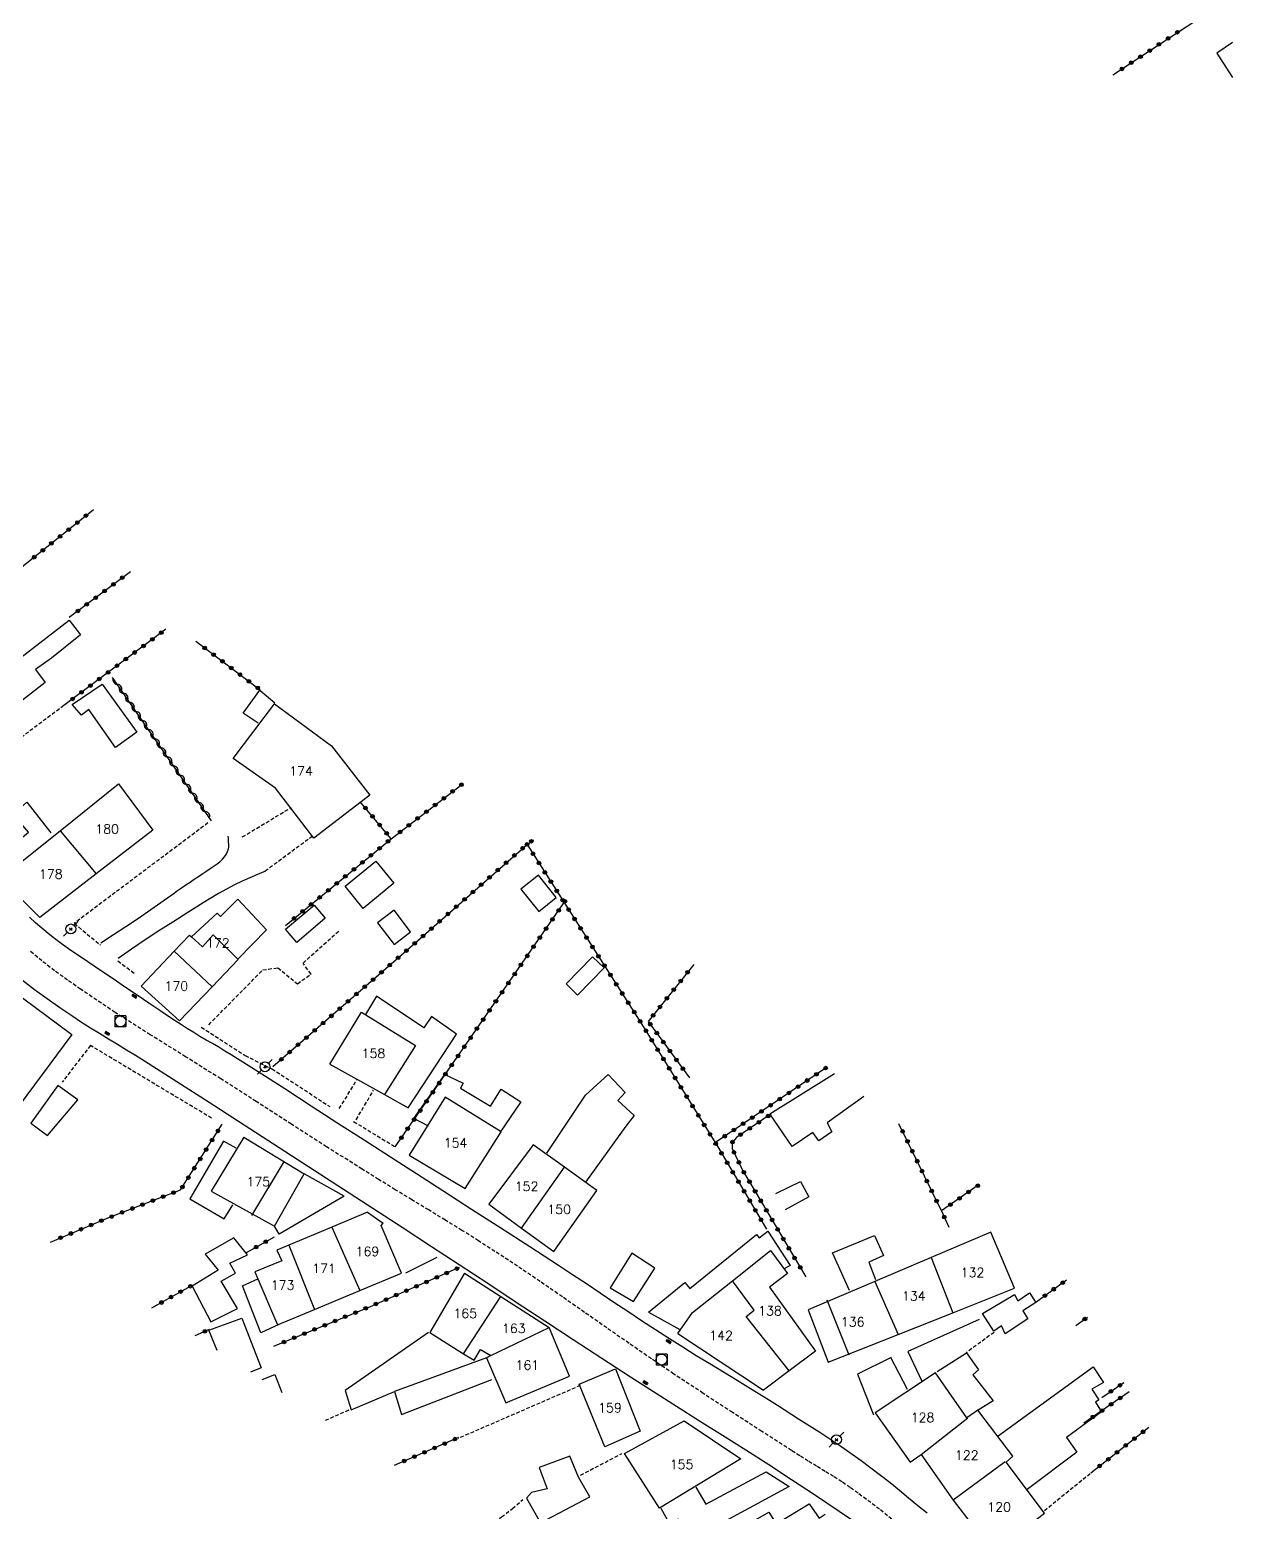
# Model space of a CAD drawing. Header units: millimetres. Extents: x 168000 to 169000, y 126998 to 128000.
# Drawn here: x 168836.9 to 169000, y 127341.4 to 127542.5 of the extents above; entities that cross this region are included whole.
import ezdxf
from ezdxf.enums import TextEntityAlignment as Align

# ---------------------------------------------------------------- set-up
doc = ezdxf.new("R2010")
doc.units = ezdxf.units.MM
doc.linetypes.add('DASHED', pattern=[0.75, 0.5, -0.25])
doc.layers.get('0').update_dxf_attribs({"linetype": 'CONTINUOUS'})
for name, color, linetype in [('W0001', 6, 'DASHED'), ('W0014', 7, 'CONTINUOUS'), ('W0017', 7, 'CONTINUOUS'), ('W0101', 7, 'CONTINUOUS'), ('W0104', 1, 'CONTINUOUS'), ('W0112', 1, 'DASHED'), ('W0310', 3, 'CONTINUOUS'), ('W0323', 7, 'CONTINUOUS'), ('W0401', 7, 'CONTINUOUS'), ('W0420', 7, 'CONTINUOUS'), ('W0473', 7, 'CONTINUOUS'), ('W0991', 7, 'CONTINUOUS'), ('W1102', 7, 'CONTINUOUS')]:
    doc.layers.add(name, color=color, linetype=linetype)
doc.styles.get("Standard").update_dxf_attribs({"font": 'romans.shx', "width": 0.85})

# ---------------------------------------------------------------- blocks, each defined once
blk = doc.blocks.new('T420')
for p, q in [((0.75, 0.75), (-0.75, 0.75)), ((-0.75, 0.75), (-0.75, -0.75)), ((0.75, 0.75), (0.75, -0.75)), ((0.75, -0.75), (-0.75, -0.75))]:
    blk.add_line(p, q)
blk.add_ellipse((0, 0), major_axis=(-0.53, 0.53), ratio=1, start_param=3.926991, end_param=10.210176)
blk = doc.blocks.new('T401')
for p, q in [((-0.3, 0.3), (0, 0.3)), ((-0.3, -0.25), (-0.3, 0.3)), ((-0.3, 0.15), (0, 0.15)), ((-0.3, 0), (0, 0)), ((0, 0.3), (0, -0.25)), ((-0.3, -0.15), (0, -0.15)), ((-0.3, -0.25), (-0.3, -0.3)), ((-0.3, -0.3), (0, -0.3)), ((0, -0.3), (0, -0.25))]:
    blk.add_line(p, q)
blk = doc.blocks.new('T473')
for p, q in [((-0.166667, 0.166667), (0.166667, -0.166667)), ((-0.166667, -0.166667), (0.166667, 0.166667)), ((0.500001, 0.500001), (1.000002, 1.000002)), ((-1.000002, -1.000002), (-0.500001, -0.500001))]:
    blk.add_line(p, q)
blk.add_ellipse((0, 0), major_axis=(0.471405, 0.471405), ratio=1, start_param=5.4977871438, end_param=11.780972451)
blk = doc.blocks.new('t310o')
at = {"color": 0, "linetype": 'Continuous'}
for centre, start, end in [((-0.5, 0.38), 216.8699, 323.1304), ((0.5, -0.37), 36.8699, 143.1303)]:
    blk.add_arc(centre, 0.625, start, end, dxfattribs=at)
blk = doc.blocks.new('t323o')
at = {"color": 0, "linetype": 'Continuous'}
for radius in [0.25, 0.15]:
    blk.add_circle((0, 0), radius, dxfattribs=at)

msp = doc.modelspace()

# ---------------------------------------------------------------- linework, layer by layer
at = {"layer": 'W0001'}
msp.add_lwpolyline([(168954.97, 127339.5), (168952.15, 127341.8), (168949.24, 127343.99), (168948.15, 127344.77), (168947.03, 127345.52), (168945.9, 127346.24), (168944.75, 127346.95), (168943.61, 127347.65), (168942.46, 127348.34), (168941.32, 127349.05), (168940.19, 127349.77), (168936.19, 127352.35), (168932.19, 127354.93), (168928.21, 127357.53), (168924.24, 127360.15), (168921.19, 127362.21), (168918.16, 127364.3), (168915.14, 127366.4), (168912.13, 127368.51), (168909.12, 127370.61), (168906.09, 127372.7), (168903.04, 127374.76), (168899.97, 127376.79), (168897.74, 127378.22), (168895.5, 127379.63), (168893.24, 127381.02), (168890.98, 127382.4), (168888.71, 127383.77), (168886.45, 127385.15), (168884.19, 127386.54), (168881.94, 127387.94), (168877.13, 127390.98), (168872.35, 127394.04), (168867.57, 127397.11), (168862.78, 127400.18), (168858.01, 127403.18), (168853.22, 127406.16), (168848.45, 127409.19), (168843.77, 127412.34), (168841.99, 127413.58), (168840.24, 127414.85), (168838.52, 127416.17), (168836.85, 127417.55)], dxfattribs=at)
at = {"layer": 'W0014'}
for points in [[(168958.62, 127341.26), (168957.35, 127342.29), (168956.09, 127343.32), (168954.83, 127344.35), (168953.56, 127345.38), (168952.28, 127346.4), (168950.98, 127347.39), (168949.67, 127348.37), (168946.88, 127350.32), (168944.04, 127352.2), (168941.17, 127354.03), (168938.3, 127355.86), (168936.48, 127357.01), (168934.65, 127358.15), (168932.81, 127359.27), (168930.97, 127360.39), (168929.12, 127361.51), (168927.28, 127362.63), (168925.45, 127363.77), (168923.63, 127364.92), (168921.74, 127366.14), (168919.85, 127367.37), (168917.98, 127368.62), (168916.11, 127369.87), (168914.24, 127371.12), (168912.37, 127372.37), (168910.49, 127373.62), (168908.61, 127374.85), (168904.69, 127377.4), (168900.75, 127379.94), (168896.81, 127382.47), (168892.88, 127385), (168889.33, 127387.29), (168885.78, 127389.57), (168882.23, 127391.86), (168878.68, 127394.14), (168875.06, 127396.47), (168871.45, 127398.82), (168867.83, 127401.14), (168864.19, 127403.44), (168863.35, 127403.95), (168862.5, 127404.46), (168861.66, 127404.96), (168860.81, 127405.45), (168859.96, 127405.95), (168859.11, 127406.45), (168858.27, 127406.97), (168857.43, 127407.49), (168855.96, 127408.45), (168854.49, 127409.44), (168853.04, 127410.44), (168851.58, 127411.44), (168849.87, 127412.58), (168848.16, 127413.73), (168846.45, 127414.88), (168844.75, 127416.04), (168843.6, 127416.82), (168842.46, 127417.6), (168841.32, 127418.39), (168840.22, 127419.22), (168839.35, 127419.91), (168838.5, 127420.62), (168837.66, 127421.35), (168836.85, 127422.11)], [(168835.87, 127413.58), (168837.53, 127412.29), (168839.24, 127411.06), (168840.96, 127409.86), (168842.71, 127408.68), (168843.9, 127407.89), (168845.11, 127407.12), (168846.33, 127406.37), (168847.55, 127405.62), (168848.77, 127404.87), (168850, 127404.13), (168851.21, 127403.38), (168852.43, 127402.61), (168861.19, 127397.02), (168869.93, 127391.38), (168878.65, 127385.71), (168887.37, 127380.05), (168891.24, 127377.52), (168895.12, 127374.99), (168898.99, 127372.45), (168902.86, 127369.91), (168906.73, 127367.37), (168910.6, 127364.83), (168914.48, 127362.3), (168918.36, 127359.78), (168921.47, 127357.78), (168924.6, 127355.79), (168927.73, 127353.81), (168930.86, 127351.84), (168933.99, 127349.86), (168937.11, 127347.86), (168940.22, 127345.85), (168943.31, 127343.81), (168944.99, 127342.69), (168946.67, 127341.56), (168948.33, 127340.4)]]:
    msp.add_lwpolyline(points, dxfattribs=at)
at = {"layer": 'W0017'}
for points in [[(168846.52, 127418.64), (168848.22, 127419.75), (168849.91, 127420.87), (168851.6, 127422), (168853.27, 127423.14), (168853.73, 127423.46), (168854.19, 127423.78), (168854.64, 127424.1), (168855.09, 127424.43), (168855.54, 127424.75), (168855.99, 127425.07), (168856.45, 127425.39), (168856.9, 127425.71), (168857.47, 127426.1), (168858.04, 127426.49), (168858.61, 127426.87), (168859.19, 127427.26), (168859.76, 127427.64), (168860.33, 127428.03), (168860.9, 127428.42), (168861.46, 127428.81), (168861.86, 127429.08), (168862.27, 127429.35), (168862.67, 127429.64), (168863.02, 127429.98), (168863.28, 127430.29), (168863.5, 127430.63), (168863.68, 127431), (168863.82, 127431.38), (168863.84, 127431.48), (168863.85, 127431.57), (168863.86, 127431.67), (168863.86, 127431.77), (168863.86, 127431.86), (168863.85, 127431.96), (168863.85, 127432.05), (168863.84, 127432.15), (168863.84, 127432.38), (168863.83, 127432.61), (168863.81, 127432.85), (168863.79, 127433.08)], [(168868.85, 127428.34), (168867.78, 127427.92), (168866.72, 127427.47), (168865.67, 127426.99), (168864.64, 127426.48), (168862.49, 127425.31), (168860.4, 127424.05), (168858.33, 127422.76), (168856.27, 127421.45), (168854.39, 127420.24), (168852.53, 127419.02), (168850.68, 127417.77), (168848.85, 127416.49)], [(168892.08, 127375.94), (168887.84, 127373.85)], [(168965.64, 127367.54), (168955.97, 127363.2)], [(168953.72, 127362.4), (168949.14, 127360.15)], [(168955.95, 127358.06), (168953.69, 127362.4)], [(168955.97, 127363.2), (168957.91, 127359.07)], [(168949.14, 127360.13), (168951.31, 127354.62)]]:
    msp.add_lwpolyline(points, dxfattribs=at)
at = {"layer": 'W0101'}
for points in [[(169000, 127540.73), (168997.91, 127539.31), (169000, 127536.02)], [(168840.97, 127433.84), (168848.9, 127440.18), (168853.57, 127433.92), (168845.86, 127427.97)], [(168832.88, 127427.38), (168840.97, 127433.84)], [(168832.88, 127427.38), (168838.23, 127422.08)], [(168845.86, 127427.97), (168838.23, 127422.08)], [(168856.47, 127417.48), (168858.55, 127419.67), (168858.79, 127419.46), (168862.31, 127422.67), (168862.73, 127422.22), (168865.09, 127424.57), (168868.96, 127420.39), (168865.08, 127416.43), (168865.14, 127416.36), (168861.59, 127412.65)], [(168852, 127412.76), (168856.47, 127417.48)], [(168842.57, 127406.19), (168832.38, 127392.55), (168828.32, 127395.6), (168832.38, 127400.89), (168828.14, 127404.1), (168834.31, 127412.36)], [(168834.31, 127412.36), (168842.57, 127406.19)], [(168852, 127412.76), (168857.2, 127408.04)], [(168861.59, 127412.65), (168857.2, 127408.04)], [(168877.59, 127402.19), (168881.88, 127409.21)], [(168881.88, 127409.21), (168889.19, 127404.73), (168884.97, 127398.07)], [(168877.59, 127402.19), (168884.97, 127398.07)], [(168893.22, 127397.69), (168888.32, 127389.82)], [(168895.92, 127385.32), (168900.82, 127393), (168893.22, 127397.69)], [(168865.91, 127392.26), (168861.46, 127384.95), (168870.05, 127380.22), (168874.07, 127387.28)], [(168865.91, 127392.26), (168874.07, 127387.28)], [(168909.41, 127388.2), (168905.17, 127391.25), (168899.13, 127383.17)], [(168888.32, 127389.82), (168895.92, 127385.32)], [(168907.97, 127376.76), (168913.8, 127385.05), (168909.41, 127388.2)], [(168899.13, 127383.17), (168903.57, 127379.95)], [(168882.7, 127382.09), (168877.85, 127380.06)], [(168881.62, 127371.47), (168887.31, 127373.85), (168884.53, 127380.28), (168884.8, 127380.63)], [(168882.7, 127382.09), (168884.8, 127380.63)], [(168877.85, 127380.06), (168872, 127377.62)], [(168903.57, 127379.95), (168907.97, 127376.76)], [(168962.09, 127368.45), (168970.46, 127371.78), (168967.23, 127379.38), (168959.15, 127375.94)], [(168872, 127377.62), (168870.39, 127376.95), (168871.05, 127375.52), (168867.39, 127374.01), (168870.47, 127366.8)], [(168932.2, 127372.81), (168937.35, 127376.89), (168939.66, 127373.79), (168937.22, 127371.94), (168943.44, 127363.25), (168939.87, 127360.57)], [(168959.15, 127375.94), (168951.51, 127372.69)], [(168895.84, 127373.82), (168891.13, 127365.8), (168895.7, 127362.91)], [(168895.84, 127373.82), (168900.75, 127370.68)], [(168924.79, 127365.66), (168926.78, 127368.5), (168932.2, 127372.81)], [(168951.51, 127372.69), (168942.46, 127368.84), (168945.19, 127361.74)], [(168875.5, 127368.91), (168881.62, 127371.47)], [(168900.75, 127370.68), (168907.34, 127366.46)], [(168870.47, 127366.8), (168875.5, 127368.91)], [(168954.67, 127365.51), (168962.09, 127368.45)], [(168910.09, 127359.84), (168907.34, 127366.46)], [(168924.79, 127365.66), (168936.4, 127357.95)], [(168945.19, 127361.74), (168954.67, 127365.51)], [(168895.7, 127362.91), (168897.14, 127362.01), (168897.99, 127363.49), (168899.4, 127362.64)], [(168899.4, 127362.64), (168898.83, 127362.34), (168901.43, 127356.26), (168910.09, 127359.84)], [(168939.87, 127360.57), (168936.4, 127357.95)], [(168964, 127354.19), (168959.73, 127360.31), (168951.55, 127354.88)], [(168951.55, 127354.88), (168956.29, 127348.21), (168957.77, 127349.24)], [(168969.3, 127348.21), (168970.2, 127349.03), (168965.48, 127355.25), (168964, 127354.19)], [(168933.32, 127348.66), (168922.28, 127341.96), (168917.56, 127349.37), (168925.64, 127353.8)], [(168925.64, 127353.8), (168933.32, 127348.66)], [(168957.77, 127349.24), (168962.14, 127343.04)], [(168967.55, 127335.97), (168974.51, 127341.27), (168969.3, 127348.21)], [(168938.38, 127331.86), (168933.72, 127339.47), (168937.14, 127341.43), (168938.12, 127339.84), (168942.6, 127342.54), (168943.95, 127340.58), (168944.77, 127341.16)], [(168962.14, 127343.04), (168967.55, 127335.97)]]:
    msp.add_lwpolyline(points, dxfattribs=at)
for points in [[(168870.07, 127451.04), (168877.78, 127445.34), (168883, 127438.64), (168875.42, 127432.84), (168870.2, 127439.62), (168864.48, 127443.65)], [(168916.32, 127360.87), (168919.68, 127352.39), (168914.89, 127350.27), (168911.39, 127358.78)]]:
    msp.add_lwpolyline(points, close=True, dxfattribs=at)
at = {"layer": 'W0104'}
for points in [[(168831.61, 127454.26), (168842.23, 127462.4), (168843.74, 127460.41), (168839.82, 127457.26), (168837.65, 127455.72), (168838.94, 127453.95), (168834.45, 127450.41)], [(168867.84, 127448.41), (168865.83, 127449.76), (168868.08, 127452.89), (168870.12, 127451.2)], [(168835.16, 127429.69), (168833.7, 127431.14), (168836.69, 127433.66), (168834.63, 127436.04), (168836.48, 127437.71), (168839.71, 127433.55)], [(168858.79, 127419.46), (168860.32, 127418.11), (168861.75, 127419.7), (168865.08, 127416.43)], [(168884.97, 127398.07), (168888.21, 127396.26), (168894.76, 127406.24), (168891.37, 127408.65), (168890.31, 127407.09), (168883.9, 127411.41), (168882.41, 127408.92)], [(168890.94, 127393.77), (168888.96, 127394.8), (168893.17, 127400.79), (168895.66, 127399.62), (168895.29, 127398.91), (168899.37, 127396.5), (168900.82, 127398.8), (168903.47, 127397.08), (168900.69, 127392.95)], [(168906.99, 127390.11), (168912.27, 127397.95), (168915.31, 127400.79), (168917.64, 127398.35), (168916.66, 127397.24), (168918.86, 127395.2), (168917.72, 127393.77), (168912.25, 127386.17)], [(168937.27, 127395.46), (168946.01, 127400.9)], [(168950.01, 127397.8), (168945.03, 127394.22), (168945.69, 127393), (168943.89, 127391.78), (168943.1, 127392.92), (168940.29, 127391.01), (168937.27, 127395.46)], [(168864.88, 127390.77), (168863.16, 127391.75), (168858.57, 127383.89), (168863.23, 127381.21), (168864.43, 127383.09)], [(168871.39, 127389), (168866.94, 127381.66)], [(168879.53, 127384.28), (168874.07, 127387.28)], [(168938.07, 127384.63), (168941.4, 127386.27), (168942.54, 127384.18), (168939.34, 127382.43)], [(168879.53, 127384.28), (168870.7, 127379.12), (168870.07, 127380.21), (168870.05, 127380.22)], [(168920.8, 127368.55), (168925.75, 127372.55), (168926.41, 127371.76), (168935.47, 127379.07), (168935.81, 127378.64), (168937.01, 127379.52), (168940, 127374.88), (168939.2, 127374.43)], [(168948.05, 127371.49), (168945.77, 127376.58), (168951.44, 127378.93), (168952.69, 127376.21), (168950.7, 127375.3), (168951.6, 127372.95)], [(168870.65, 127366.85), (168868.19, 127365.74), (168865.72, 127372.13), (168867.82, 127373.05)], [(168948.03, 127362.7), (168945.03, 127370.17)], [(168920.8, 127368.55), (168925.03, 127366.17)], [(168861.14, 127366.09), (168865.65, 127367.73), (168868.24, 127361), (168866.82, 127360.41)], [(168862.31, 127363.34), (168861.14, 127366.09)], [(168890.94, 127365.77), (168879.66, 127357.93), (168880.48, 127355.31), (168886.36, 127357.8), (168887.31, 127354.64), (168899.55, 127359.41)], [(168898.83, 127362.34), (168890.07, 127359.12), (168886.36, 127357.8)], [(168959.97, 127360.5), (168963.92, 127363.01), (168965.56, 127360.74), (168964.79, 127360.02), (168967.55, 127356.5), (168965.51, 127355.23)], [(168868.38, 127359.4), (168870.12, 127360.1), (168871.05, 127357.66)], [(168968.24, 127351.76), (168981.14, 127361.11), (168982.54, 127358.99), (168980.95, 127358.09), (168981.91, 127356.66), (168981.45, 127356.34), (168982.25, 127355.01), (168977.51, 127351.54), (168978.89, 127349.56), (168972.16, 127344.47)], [(168927.23, 127344.79), (168928.56, 127342.48), (168936.77, 127346.88), (168939.87, 127344.9), (168926.25, 127337.53), (168924.82, 127340.47), (168923.63, 127339.89), (168922.54, 127341.9)]]:
    msp.add_lwpolyline(points, dxfattribs=at)
for points in [[(168842.63, 127450.96), (168846.71, 127453.71), (168851.39, 127447.2), (168848.51, 127445.13), (168844.88, 127450.27), (168843.9, 127449.5)], [(168879.63, 127426.32), (168883.79, 127429.71), (168886.24, 127426.71), (168882.08, 127423.31), (168879.63, 127426.32)], [(168903.5, 127425.92), (168905.91, 127422.88), (168908.28, 127424.76), (168905.87, 127427.8), (168903.5, 127425.92)], [(168871.58, 127420.49), (168875.45, 127423.75), (168876.95, 127421.96), (168873.09, 127418.7), (168871.58, 127420.49)], [(168884.03, 127421.34), (168886.28, 127418.4), (168888.53, 127420.12), (168886.28, 127423.06), (168884.03, 127421.34)], [(168909.62, 127413.05), (168913.22, 127416.73), (168914.77, 127415.22), (168911.17, 127411.53), (168909.62, 127413.05)], [(168840.67, 127399.3), (168837.01, 127394.19), (168839.26, 127392.52), (168843.37, 127397.32)], [(168858.92, 127372.05), (168861.41, 127367.23), (168865.04, 127369.05), (168862.81, 127372.76), (168864.77, 127373.85), (168864, 127375.17), (168866.41, 127376.31), (168864.53, 127378.62), (168860.67, 127376.42), (168862.41, 127374.22)], [(168915.58, 127371.86), (168918.76, 127369.98), (168921.67, 127374.51), (168918.54, 127376.55)], [(168966.09, 127368.34), (168970.44, 127370.93), (168970.91, 127370.06), (168972.47, 127371.17), (168973.32, 127369.85), (168971.57, 127368.71), (168972.26, 127367.65), (168969.19, 127365.58), (168968.69, 127366.67), (168967.63, 127365.98)], [(168910.15, 127349.03), (168905.99, 127347.49), (168907.07, 127344.6), (168904.95, 127344.07), (168904.27, 127343.33), (168906.15, 127339.97), (168912.85, 127343.49), (168911.29, 127346.17)]]:
    msp.add_lwpolyline(points, close=True, dxfattribs=at)
at = {"layer": 'W0112'}
for points in [[(168841.49, 127450.82), (168826.47, 127439.57)], [(168865.7, 127433), (168872.32, 127436.97)], [(168861.04, 127434.9), (168842.89, 127421.26)], [(168868.8, 127428.39), (168875.21, 127433.13)], [(168842.92, 127421.26), (168846.47, 127418.32)], [(168861.14, 127407.52), (168868.48, 127414.96), (168870.52, 127415.25), (168873.17, 127413.08), (168875.02, 127414.38), (168873.94, 127415.89), (168878.81, 127420.26)], [(168848.82, 127416.18), (168851.05, 127414.51)], [(168860.14, 127407.2), (168866.07, 127403.36), (168869.72, 127401.53), (168877.57, 127396.44)], [(168861.54, 127394.85), (168845.09, 127404.71), (168841.28, 127399.75)], [(168878.86, 127396.15), (168881.25, 127400.07)], [(168881.14, 127394.64), (168883.5, 127398.64)], [(168880.8, 127394.4), (168886.44, 127390.96)], [(168967.68, 127365.8), (168963.95, 127363.09)], [(168911.55, 127358.59), (168894.97, 127351.41)], [(168880.13, 127355.23), (168876.94, 127353.83)], [(168911.58, 127346.43), (168917.19, 127349.37)], [(168974.51, 127341.64), (168980.82, 127346.75)], [(168899.04, 127339.47), (168899.37, 127339.68), (168900.88, 127340.76), (168902.35, 127341.91), (168903.76, 127343.12)]]:
    msp.add_lwpolyline(points, dxfattribs=at)
at = {"layer": 'W0310'}
msp.add_lwpolyline([(168861.54, 127435.2), (168848.11, 127454.64)], dxfattribs=at)
at = {"layer": 'W0323'}
for points in [[(168983.78, 127536.35), (169000, 127547.05)], [(168833.96, 127468.12), (168845.52, 127477.4)], [(168850.52, 127468.97), (168842.2, 127462.74)], [(168855.33, 127461.16), (168854.39, 127460.47), (168841.49, 127450.82)], [(168859.41, 127459.53), (168868.14, 127452.94)], [(168885.91, 127432.76), (168895.48, 127440.11)], [(168871.55, 127421), (168885.91, 127432.76), (168881.7, 127437.74)], [(168869.86, 127401.85), (168887.23, 127416.95), (168904.32, 127431.99), (168905.18, 127432.59)], [(168904.32, 127431.99), (168919.87, 127407.65), (168930.07, 127391.17), (168936.82, 127379.78)], [(168886.44, 127390.96), (168909.54, 127424.36)], [(168926.95, 127415.7), (168920.77, 127407.97), (168926.36, 127400.34)], [(168944.96, 127401.72), (168929.91, 127391.57)], [(168937.46, 127395.44), (168932.72, 127392.23), (168932.13, 127391.54), (168932.13, 127390.75), (168933.56, 127387.81), (168942.15, 127373.32)], [(168839.67, 127378.05), (168847.61, 127381.37), (168857.33, 127385.13), (168862.97, 127394.03)], [(168960.53, 127382.27), (168954.77, 127394.1)], [(168965.54, 127385.75), (168960.53, 127382.27)], [(168960.53, 127382.27), (168961.54, 127380.07)], [(168866.25, 127376.63), (168870.07, 127378.75)], [(168869.96, 127363.91), (168883.07, 127369.32), (168895.18, 127374.62)], [(168973.35, 127369.9), (168977.52, 127372.91)], [(168853.42, 127369.12), (168858.68, 127372.07)], [(168861.2, 127366.17), (168859.25, 127365.33)], [(168978.78, 127366.72), (168980.34, 127367.87)], [(168982.28, 127356.95), (168985.3, 127358.99)], [(168986, 127357.73), (168979.86, 127353.49)], [(168980.82, 127346.75), (168988.68, 127352.93)], [(168895.02, 127351.52), (168886.28, 127347.76)]]:
    msp.add_lwpolyline(points, dxfattribs=at)
at = {"layer": 'W1102'}
for points in [[(168840.97, 127433.84), (168845.86, 127427.97)], [(168856.47, 127417.48), (168861.59, 127412.65)], [(168903.57, 127379.95), (168909.41, 127388.2)], [(168877.85, 127380.06), (168881.62, 127371.47)], [(168872, 127377.62), (168875.5, 127368.91)], [(168959.15, 127375.94), (168962.09, 127368.45)], [(168939.87, 127360.57), (168934.04, 127367.97), (168935.15, 127368.81), (168932.2, 127372.81)], [(168951.51, 127372.69), (168954.67, 127365.51)], [(168895.7, 127362.91), (168900.75, 127370.68)], [(168899.4, 127362.64), (168907.34, 127366.46)], [(168957.77, 127349.24), (168964.13, 127354.19)], [(168969.19, 127348.26), (168962.14, 127343.04)]]:
    msp.add_lwpolyline(points, dxfattribs=at)

# ---------------------------------------------------------------- block references
at = {"layer": 'W0310', "rotation": 124.6342210136732}
for p in [(168848.75, 127453.71), (168849.6, 127452.47), (168850.46, 127451.24), (168851.31, 127450.01), (168852.16, 127448.77), (168853.01, 127447.54), (168853.87, 127446.3), (168854.72, 127445.07), (168855.57, 127443.84), (168856.42, 127442.6), (168857.28, 127441.37), (168858.13, 127440.13), (168858.98, 127438.9), (168859.83, 127437.66), (168860.69, 127436.43)]:
    msp.add_blockref('t310o', p, dxfattribs=at)
at = {"layer": 'W0323'}
for p, rotation in [((168991.29, 127541.3), 33.42086777339495), ((168992.54, 127542.13), 33.42086777339495), ((168987.54, 127538.82), 33.42086777339495), ((168988.79, 127539.65), 33.42086777339495), ((168990.04, 127540.48), 33.42086777339495), ((168985.03, 127537.17), 33.42086777339495), ((168986.28, 127538), 33.42086777339495), ((168844.49, 127476.57), 38.75521069447037), ((168842.15, 127474.69), 38.75521069447037), ((168843.32, 127475.63), 38.75521069447037), ((168839.81, 127472.82), 38.75521069447037), ((168840.98, 127473.76), 38.75521069447037), ((168837.47, 127470.94), 38.75521069447037), ((168838.64, 127471.88), 38.75521069447037), ((168847.01, 127466.34), 216.806033959963), ((168848.21, 127467.24), 216.806033959963), ((168849.41, 127468.14), 216.806033959963), ((168844.6, 127464.54), 216.806033959963), ((168845.81, 127465.44), 216.806033959963), ((168843.4, 127463.64), 216.806033959963), ((168854.71, 127460.7), 216.3588785431958), ((168852.3, 127458.91), 216.7756629711958), ((168853.5, 127459.8), 216.7756629711958), ((168860.6, 127458.62), 322.9848655781458), ((168848.7, 127456.21), 216.7756629711958), ((168849.9, 127457.11), 216.7756629711958), ((168851.1, 127458.01), 216.7756629711958), ((168861.8, 127457.72), 322.9848655781458), ((168863, 127456.82), 322.9848655781458), ((168846.29, 127454.42), 216.7756629711958), ((168847.49, 127455.31), 216.7756629711958), ((168864.2, 127455.91), 322.9848655781458), ((168865.39, 127455.01), 322.9848655781458), ((168843.89, 127452.62), 216.7756629711958), ((168845.09, 127453.52), 216.7756629711958), ((168866.59, 127454.11), 322.9848655781458), ((168867.79, 127453.2), 322.9848655781458), ((168842.69, 127451.72), 216.7756629711958), ((168893.05, 127438.24), 37.54094855352898), ((168894.23, 127439.16), 37.54094855352898), ((168895.42, 127440.07), 37.54094855352898), ((168882.4, 127436.91), 130.2226977504359), ((168890.67, 127436.42), 37.54094855352898), ((168891.86, 127437.33), 37.54094855352898), ((168883.36, 127435.77), 130.2226977504359), ((168884.33, 127434.62), 130.2226977504359), ((168888.29, 127434.59), 37.54094855352898), ((168889.48, 127435.5), 37.54094855352898), ((168885.3, 127433.48), 130.2226977504359), ((168885.48, 127432.4), 39.3239283865495), ((168887.1, 127433.67), 37.54094855352898), ((168904.91, 127432.4), 34.54060223304915), ((168883.16, 127430.5), 39.3239283865495), ((168884.32, 127431.45), 39.3239283865495), ((168902.6, 127430.48), 41.36779775992675), ((168903.73, 127431.47), 41.36779775992675), ((168904.32, 127431.99), 302.567908115854), ((168905.13, 127430.72), 302.567908115854), ((168880.84, 127428.6), 39.3239283865495), ((168882, 127429.55), 39.3239283865495), ((168900.35, 127428.5), 41.36779775992675), ((168901.48, 127429.49), 41.36779775992675), ((168905.94, 127429.46), 302.567908115854), ((168906.74, 127428.19), 302.567908115854), ((168878.51, 127426.7), 39.3239283865495), ((168879.67, 127427.65), 39.3239283865495), ((168898.1, 127426.51), 41.36779775992675), ((168899.23, 127427.51), 41.36779775992675), ((168907.55, 127426.93), 302.567908115854), ((168876.19, 127424.8), 39.3239283865495), ((168877.35, 127425.75), 39.3239283865495), ((168895.85, 127424.53), 41.36779775992675), ((168896.98, 127425.52), 41.36779775992675), ((168908.36, 127425.67), 302.567908115854), ((168909.17, 127424.4), 302.567908115854), ((168909.47, 127424.27), 55.33557273358761), ((168873.87, 127422.9), 39.3239283865495), ((168875.03, 127423.85), 39.3239283865495), ((168893.6, 127422.55), 41.36779775992675), ((168894.72, 127423.54), 41.36779775992675), ((168908.62, 127423.04), 55.33557273358761), ((168909.97, 127423.14), 302.567908115854), ((168872.71, 127421.95), 39.3239283865495), ((168891.35, 127420.57), 41.36779775992675), ((168892.47, 127421.56), 41.36779775992675), ((168906.91, 127420.57), 55.33557273358761), ((168907.77, 127421.8), 55.33557273358761), ((168910.78, 127421.87), 302.567908115854), ((168911.59, 127420.61), 302.567908115854), ((168889.09, 127418.58), 41.36779775992675), ((168890.22, 127419.58), 41.36779775992675), ((168905.21, 127418.1), 55.33557273358761), ((168906.06, 127419.34), 55.33557273358761), ((168912.4, 127419.35), 302.567908115854), ((168913.2, 127418.08), 302.567908115854), ((168886.84, 127416.6), 40.98745588099482), ((168887.97, 127417.59), 41.36779775992675), ((168904.36, 127416.87), 55.33557273358761), ((168914.01, 127416.82), 302.567908115854), ((168884.58, 127414.64), 40.98745588099482), ((168885.71, 127415.62), 40.98745588099482), ((168902.65, 127414.4), 55.33557273358761), ((168903.5, 127415.63), 55.33557273358761), ((168914.82, 127415.55), 302.567908115854), ((168915.63, 127414.29), 302.567908115854), ((168926.1, 127414.64), 231.3623339917442), ((168882.31, 127412.67), 40.98745588099482), ((168883.44, 127413.65), 40.98745588099482), ((168901.8, 127413.17), 55.33557273358761), ((168916.43, 127413.02), 302.567908115854), ((168924.23, 127412.3), 231.3623339917442), ((168925.17, 127413.47), 231.3623339917442), ((168880.05, 127410.7), 40.98745588099482), ((168881.18, 127411.68), 40.98745588099482), ((168900.09, 127410.7), 55.33557273358761), ((168900.94, 127411.93), 55.33557273358761), ((168917.24, 127411.76), 302.567908115854), ((168918.05, 127410.5), 302.567908115854), ((168923.29, 127411.12), 231.3623339917442), ((168877.78, 127408.73), 40.98745588099482), ((168878.92, 127409.72), 40.98745588099482), ((168898.38, 127408.23), 55.33557273358761), ((168899.24, 127409.47), 55.33557273358761), ((168918.86, 127409.23), 302.567908115854), ((168919.66, 127407.97), 302.567908115854), ((168921.42, 127408.78), 231.3623339917442), ((168922.36, 127409.95), 231.3623339917442), ((168875.52, 127406.77), 40.98745588099482), ((168876.65, 127407.75), 40.98745588099482), ((168897.53, 127407), 55.33557273358761), ((168920.46, 127406.7), 301.7563092552006), ((168921.04, 127407.6), 306.2279545485634), ((168921.93, 127406.39), 306.2279545485634), ((168873.25, 127404.8), 40.98745588099482), ((168874.39, 127405.78), 40.98745588099482), ((168895.82, 127404.53), 55.33557273358761), ((168896.68, 127405.76), 55.33557273358761), ((168921.25, 127405.42), 301.7563092552006), ((168922.04, 127404.14), 301.7563092552006), ((168922.81, 127405.18), 306.2279545485634), ((168923.7, 127403.97), 306.2279545485634), ((168870.99, 127402.83), 40.98745588099482), ((168872.12, 127403.81), 40.98745588099482), ((168894.12, 127402.06), 55.33557273358761), ((168894.97, 127403.3), 55.33557273358761), ((168922.83, 127402.87), 301.7563092552006), ((168924.58, 127402.76), 306.2279545485634), ((168893.26, 127400.83), 55.33557273358761), ((168923.62, 127401.59), 301.7563092552006), ((168924.4, 127400.32), 301.7563092552006), ((168925.47, 127401.55), 306.2279545485634), ((168942.34, 127399.96), 214.0052230203184), ((168943.59, 127400.8), 214.0052230203184), ((168944.83, 127401.64), 214.0052230203184), ((168891.56, 127398.36), 55.33557273358761), ((168892.41, 127399.6), 55.33557273358761), ((168925.19, 127399.04), 301.7563092552006), ((168939.86, 127398.28), 214.0052230203184), ((168941.1, 127399.12), 214.0052230203184), ((168889.85, 127395.89), 55.33557273358761), ((168890.7, 127397.13), 55.33557273358761), ((168925.98, 127397.77), 301.7563092552006), ((168926.77, 127396.49), 301.7563092552006), ((168937.37, 127396.6), 214.0052230203184), ((168938.61, 127397.44), 214.0052230203184), ((168889, 127394.66), 55.33557273358761), ((168927.56, 127395.22), 301.7563092552006), ((168928.35, 127393.94), 301.7563092552006), ((168933.64, 127394.09), 214.0052230203184), ((168934.88, 127394.92), 214.0052230203184), ((168935.77, 127394.3), 214.0578162130273), ((168936.12, 127395.76), 214.0052230203184), ((168937.02, 127395.14), 214.0578162130273), ((168861.6, 127391.87), 57.62822027782664), ((168862.4, 127393.13), 57.62822027782664), ((168887.29, 127392.19), 55.33557273358761), ((168888.15, 127393.43), 55.33557273358761), ((168929.14, 127392.67), 301.7563092552006), ((168931.15, 127392.41), 214.0052230203184), ((168932.39, 127393.25), 214.0052230203184), ((168933.29, 127392.62), 214.0578162130273), ((168934.53, 127393.46), 214.0578162130273), ((168955.28, 127393.06), 115.9317043160987), ((168860.79, 127390.6), 57.62822027782664), ((168929.93, 127391.39), 301.7563092552006), ((168930.7, 127390.1), 300.6689253515271), ((168932.19, 127391.61), 229.763615585761), ((168932.4, 127390.2), 295.9423006011999), ((168955.94, 127391.71), 115.9317043160987), ((168956.59, 127390.37), 115.9317043160987), ((168859.19, 127388.07), 57.62822027782664), ((168859.99, 127389.33), 57.62822027782664), ((168931.47, 127388.81), 300.6689253515271), ((168933.06, 127388.85), 295.9423006011999), ((168957.25, 127389.02), 115.9317043160987), ((168858.38, 127386.8), 57.62822027782664), ((168932.23, 127387.52), 300.6689253515271), ((168933, 127386.23), 300.6689253515271), ((168933.74, 127387.51), 300.6391815412563), ((168934.5, 127386.22), 300.6391815412563), ((168957.9, 127387.67), 115.9317043160987), ((168958.56, 127386.32), 115.9317043160987), ((168854.97, 127384.22), 21.1525029324428), ((168856.37, 127384.76), 21.1525029324428), ((168857.58, 127385.53), 57.62822027782664), ((168933.76, 127384.94), 300.6689253515271), ((168935.27, 127384.93), 300.6391815412563), ((168959.22, 127384.97), 115.9317043160987), ((168962.99, 127383.98), 214.7728282882567), ((168964.22, 127384.84), 214.7728282882567), ((168965.46, 127385.69), 214.7728282882567), ((168849.38, 127382.06), 21.1525029324428), ((168850.78, 127382.6), 21.1525029324428), ((168852.17, 127383.14), 21.1525029324428), ((168853.57, 127383.68), 21.1525029324428), ((168934.53, 127383.65), 300.6689253515271), ((168935.29, 127382.36), 300.6689253515271), ((168936.03, 127383.64), 300.6391815412563), ((168936.79, 127382.35), 300.6391815412563), ((168959.87, 127383.62), 115.9317043160987), ((168961.76, 127383.13), 214.7728282882567), ((168845.21, 127380.37), 22.69379303827497), ((168846.59, 127380.95), 22.69379303827497), ((168847.98, 127381.51), 21.1525029324428), ((168936.06, 127381.07), 300.6689253515271), ((168937.56, 127381.06), 300.6391815412563), ((168960.91, 127381.44), 294.5998030640522), ((168841.05, 127378.63), 22.69379303827497), ((168842.44, 127379.21), 22.69379303827497), ((168843.82, 127379.79), 22.69379303827497), ((168868.88, 127378.09), 29.05460282533987), ((168938.32, 127379.77), 300.6391815412563), ((168939.09, 127378.48), 300.6391815412563), ((168867.57, 127377.36), 29.05460282533987), ((168939.85, 127377.19), 300.6391815412563), ((168940.62, 127375.9), 300.6391815412563), ((168893.44, 127373.86), 23.63595118216996), ((168894.82, 127374.46), 23.63595118216996), ((168941.38, 127374.61), 300.6391815412563), ((168858.65, 127372.06), 29.3060472873665), ((168889.32, 127372.05), 23.63595118216996), ((168890.7, 127372.65), 23.63595118216996), ((168892.07, 127373.25), 23.63595118216996), ((168977, 127372.54), 35.82984583425734), ((168854.72, 127369.85), 29.3060472873665), ((168856.03, 127370.59), 29.3060472873665), ((168857.34, 127371.32), 29.3060472873665), ((168885.2, 127370.25), 23.63595118216996), ((168886.57, 127370.85), 23.63595118216996), ((168887.95, 127371.45), 23.63595118216996), ((168974.57, 127370.78), 35.82984583425734), ((168975.78, 127371.66), 35.82984583425734), ((168879.67, 127367.92), 22.39760132564213), ((168881.06, 127368.49), 22.39760132564213), ((168882.44, 127369.06), 22.39760132564213), ((168883.82, 127369.65), 23.63595118216996), ((168860.63, 127365.92), 203.32988814038), ((168875.51, 127366.2), 22.39760132564213), ((168876.9, 127366.77), 22.39760132564213), ((168878.28, 127367.34), 22.39760132564213), ((168979.99, 127367.61), 36.43391295989996), ((168871.35, 127364.49), 22.39760132564213), ((168872.74, 127365.06), 22.39760132564213), ((168874.12, 127365.63), 22.39760132564213), ((168983.52, 127357.79), 33.98867324492762), ((168984.76, 127358.62), 33.98867324492762), ((168983.56, 127356.05), 214.6664961248464), ((168984.79, 127356.9), 214.6664961248464), ((168981.09, 127354.34), 214.6664961248464), ((168982.33, 127355.19), 214.6664961248464), ((168987.89, 127352.31), 38.18807177944319), ((168891.79, 127350.13), 203.2387049217461), ((168893.17, 127350.72), 203.2387049217461), ((168894.55, 127351.32), 203.2387049217461), ((168985.53, 127350.46), 38.18807177944319), ((168986.71, 127351.39), 38.18807177944319), ((168887.66, 127348.36), 203.2387049217461), ((168889.04, 127348.95), 203.2387049217461), ((168890.42, 127349.54), 203.2387049217461), ((168982, 127347.68), 38.18807177944319), ((168983.18, 127348.6), 38.18807177944319), ((168984.36, 127349.53), 38.18807177944319)]:
    msp.add_blockref('t323o', p, dxfattribs=dict(at, rotation=rotation))
at = {"layer": 'W0401'}
for p, rotation in [((168851.16, 127411.51), 56.04193800885207), ((168847.29, 127406.24), 238.6088647116826), ((168923.63, 127364.68), 57.4375915430958), ((168920.29, 127358.86), 237.284245144807)]:
    msp.add_blockref('T401', p, dxfattribs=dict(at, rotation=rotation))
at = {"layer": 'W0420'}
for p in [(168849.17, 127407.99), (168922.57, 127362.11)]:
    msp.add_blockref('T420', p, dxfattribs=at)
at = {"layer": 'W0473'}
for p in [(168842.44, 127420.52), (168868.77, 127401.82), (168946.3, 127351.25)]:
    msp.add_blockref('T473', p, dxfattribs=at)

# ---------------------------------------------------------------- texts
at = {"layer": 'W0991'}
for s, p in [('174', (168873.67, 127441.94)), ('180', (168847.36, 127434.07)), ('178', (168839.72, 127427.96)), ('172', (168862.38, 127418.61)), ('170', (168856.74, 127412.76)), ('158', (168883.49, 127403.64)), ('154', (168894.62, 127391.5)), ('175', (168867.86, 127386.24)), ('152', (168904.26, 127385.6)), ('150', (168908.68, 127382.48)), ('169', (168882.67, 127376.78)), ('171', (168876.78, 127374.48)), ('132', (168964.75, 127373.92)), ('173', (168871.16, 127372.21)), ('134', (168956.79, 127370.73)), ('165', (168895.94, 127368.37)), ('138', (168937.28, 127368.73)), ('163', (168902.52, 127366.34)), ('136', (168948.5, 127367.22)), ('142', (168930.65, 127365.38)), ('161', (168904.36, 127361.36)), ('159', (168915.57, 127355.57)), ('128', (168957.97, 127354.26)), ('155', (168925.28, 127347.88)), ('122', (168963.97, 127349.15)), ('120', (168968.36, 127342.11))]:
    msp.add_text(s, height=1.25, dxfattribs=at).set_placement(p, align=Align.MIDDLE_CENTER)

doc.saveas('drawing.dxf')
